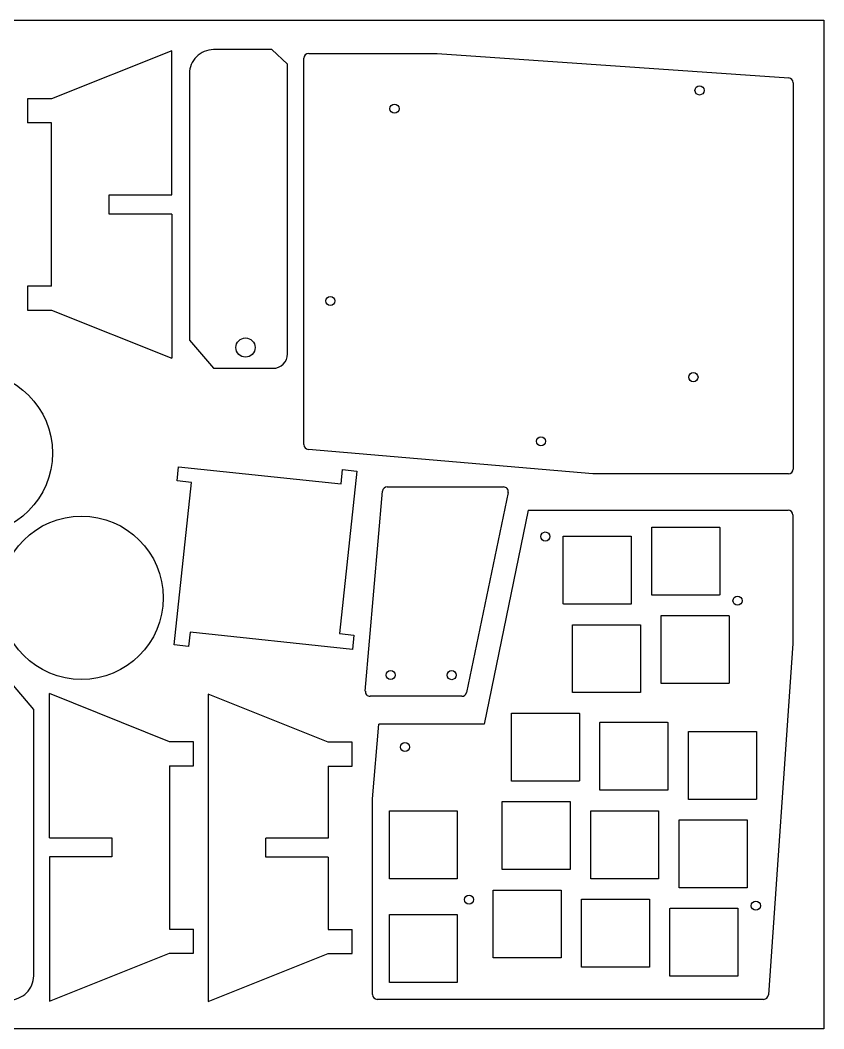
# Model space of a CAD drawing. Header units: millimetres. Extents: x 0 to 297, y 0 to 210.
# Drawn here: x 129.7 to 297, y 0 to 210 of the extents above; entities that cross this region are included whole.
import ezdxf

# ---------------------------------------------------------------- set-up
doc = ezdxf.new("R2010")
doc.units = ezdxf.units.MM
doc.layers.add('BLACK', color=7, linetype='Continuous')

msp = doc.modelspace()

# ---------------------------------------------------------------- linework, layer by layer
at = {"color": 1}
for p, q in [((161.27, 203.64), (136.27, 193.64)), ((161.27, 173.64), (161.27, 203.64)), ((136.27, 193.64), (131.27, 193.64)), ((131.27, 193.64), (131.27, 188.64)), ((136.27, 188.64), (131.27, 188.64)), ((136.27, 154.64), (136.27, 188.64)), ((148.27, 169.64), (148.27, 173.64)), ((148.27, 173.64), (161.27, 173.64)), ((161.27, 169.64), (148.27, 169.64)), ((161.27, 169.64), (161.27, 139.64)), ((136.27, 154.64), (131.27, 154.64)), ((131.27, 154.64), (131.27, 149.64)), ((131.27, 149.64), (136.27, 149.64)), ((136.27, 149.64), (161.27, 139.64)), ((162.39, 114.06), (162.7, 117.04)), ((162.7, 117.04), (196.51, 113.44)), ((199.81, 116.11), (196.22, 82.3)), ((196.51, 113.44), (196.83, 116.43)), ((196.83, 116.43), (199.81, 116.11)), ((161.77, 79.93), (165.37, 113.74)), ((165.37, 113.74), (162.39, 114.06)), ((231.29, 111.63), (222.62, 70.03)), ((235.47, 107.99), (226.33, 63.46)), ((165.07, 82.6), (164.76, 79.61)), ((198.88, 79), (165.07, 82.6)), ((196.22, 82.3), (199.2, 81.98)), ((199.2, 81.98), (198.88, 79)), ((164.76, 79.61), (161.77, 79.93)), ((160.82, 59.78), (135.82, 69.78)), ((135.82, 39.78), (135.82, 69.78)), ((193.83, 59.71), (168.83, 69.71)), ((168.83, 69.71), (168.83, 5.71)), ((221.64, 69.23), (202.56, 69.23)), ((226.33, 63.46), (204.38, 63.46)), ((165.82, 59.78), (160.82, 59.78)), ((165.82, 54.78), (165.82, 59.78)), ((198.83, 59.71), (193.83, 59.71)), ((198.83, 54.71), (198.83, 59.71)), ((160.82, 54.78), (165.82, 54.78)), ((160.82, 54.78), (160.82, 20.78)), ((193.83, 54.71), (198.83, 54.71)), ((193.83, 54.71), (193.83, 39.71)), ((135.82, 39.78), (148.82, 39.78)), ((148.82, 39.78), (148.82, 35.78)), ((193.83, 39.71), (180.83, 39.71)), ((180.83, 35.71), (180.83, 39.71)), ((148.82, 35.78), (135.82, 35.78)), ((135.82, 35.78), (135.82, 5.78)), ((193.83, 35.71), (180.83, 35.71)), ((193.83, 35.71), (193.83, 20.71)), ((160.82, 20.78), (165.82, 20.78)), ((165.82, 15.78), (165.82, 20.78)), ((193.83, 20.71), (198.83, 20.71)), ((198.83, 15.71), (198.83, 20.71)), ((135.82, 5.78), (160.82, 15.78)), ((160.82, 15.78), (165.82, 15.78)), ((168.83, 5.71), (193.83, 15.71)), ((193.83, 15.71), (198.83, 15.71))]:
    msp.add_line(p, q, dxfattribs=at)
msp.add_lwpolyline([(0, 0), (0, 210), (297, 210), (297, 0)], close=True)
for points in [[(182.12, 203.86), (169.95, 203.86, 0.414214), (164.95, 198.86), (164.95, 143.4), (169.95, 137.52), (182.35, 137.52, 0.414214), (185.35, 140.52), (185.35, 200.86)], [(115.35, 6.04), (127.53, 6.04, 0.414214), (132.53, 11.04), (132.53, 66.5), (127.53, 72.38), (115.12, 72.38, 0.414214), (112.12, 69.38), (112.12, 9.04)]]:
    msp.add_lwpolyline(points, format="xyb", close=True, dxfattribs=at)
for centre, radius in [((271.13, 195.37), 0.95), ((207.64, 191.56), 0.95), ((194.28, 151.54), 0.95), ((176.62, 141.84), 2), ((119.46, 119.88), 17), ((269.86, 135.67), 0.95), ((238.11, 122.32), 0.95), ((142.49, 89.74), 17), ((239.03, 102.49), 0.95), ((279.04, 89.13), 0.95), ((206.82, 73.65), 0.95), ((219.54, 73.64), 0.95), ((209.8, 58.66), 0.95), ((223.16, 26.91), 0.95), ((282.85, 25.64), 0.95)]:
    msp.add_circle(centre, radius, dxfattribs=at)
for centre, start, end in [((230.31, 111.83), 348.2223, 90), ((202.56, 70.23), 175.0838, 270), ((221.64, 70.23), 270, 348.2223)]:
    msp.add_arc(centre, 1, start, end, dxfattribs=at)
at = {"layer": 'BLACK', "color": 1, "linetype": 'Continuous'}
for p, q in [((188.78, 121.64), (188.78, 202.06)), ((189.78, 203.06), (216.52, 203.06)), ((189.85, 203.06), (189.85, 203.06)), ((216.52, 203.06), (216.53, 203.06)), ((216.53, 203.06), (216.54, 203.06)), ((216.53, 203.06), (216.53, 203.06)), ((216.54, 203.06), (216.54, 203.06)), ((216.54, 203.06), (289.7, 197.97)), ((290.63, 196.97), (290.63, 116.55)), ((248.9, 115.55), (189.7, 120.64)), ((289.63, 115.55), (248.92, 115.55)), ((201.56, 70.32), (205.14, 111.92)), ((206.13, 112.83), (230.31, 112.83)), ((235.47, 107.99), (289.55, 107.99)), ((290.55, 106.99), (290.55, 80.25)), ((290.55, 106.92), (290.55, 106.92)), ((261.17, 104.41), (261.18, 104.42)), ((261.17, 104.4), (261.17, 104.41)), ((261.17, 104.41), (261.17, 104.41)), ((261.17, 90.38), (261.17, 104.4)), ((261.17, 104.4), (261.17, 104.4)), ((261.17, 104.4), (261.17, 104.4)), ((261.18, 104.43), (261.19, 104.44)), ((261.18, 104.42), (261.18, 104.43)), ((261.18, 104.43), (261.18, 104.43)), ((261.19, 104.44), (261.2, 104.45)), ((261.19, 104.44), (261.19, 104.44)), ((261.2, 104.45), (261.2, 104.45)), ((261.2, 104.45), (261.21, 104.45)), ((261.21, 104.45), (261.21, 104.46)), ((261.21, 104.46), (261.22, 104.46)), ((261.22, 104.46), (261.23, 104.46)), ((261.23, 104.46), (261.23, 104.46)), ((261.23, 104.46), (261.24, 104.46)), ((261.24, 104.46), (261.24, 104.46)), ((261.24, 104.46), (275.25, 104.46)), ((275.25, 104.46), (275.26, 104.46)), ((275.26, 104.46), (275.27, 104.46)), ((275.27, 104.46), (275.27, 104.46)), ((275.27, 104.46), (275.28, 104.46)), ((275.28, 104.46), (275.28, 104.45)), ((275.28, 104.45), (275.29, 104.45)), ((275.29, 104.45), (275.29, 104.45)), ((275.29, 104.45), (275.3, 104.44)), ((275.3, 104.44), (275.3, 104.44)), ((275.3, 104.44), (275.31, 104.43)), ((275.31, 104.43), (275.31, 104.43)), ((275.31, 104.43), (275.31, 104.42)), ((275.31, 104.42), (275.32, 104.41)), ((275.32, 104.41), (275.32, 104.41)), ((275.32, 104.41), (275.32, 104.4)), ((275.32, 104.4), (275.32, 104.4)), ((275.32, 104.4), (275.32, 104.4)), ((275.32, 104.4), (275.32, 90.38)), ((242.76, 102.53), (242.76, 102.54)), ((242.76, 102.54), (242.77, 102.54)), ((242.76, 102.52), (242.76, 102.53)), ((242.76, 102.53), (242.76, 102.53)), ((242.76, 102.51), (242.76, 102.52)), ((242.76, 88.49), (242.76, 102.51)), ((242.76, 102.51), (242.76, 102.51)), ((242.76, 102.51), (242.76, 102.51)), ((242.77, 102.54), (242.77, 102.55)), ((242.77, 102.55), (242.78, 102.55)), ((242.78, 102.55), (242.78, 102.56)), ((242.78, 102.56), (242.79, 102.56)), ((242.79, 102.56), (242.79, 102.57)), ((242.79, 102.57), (242.8, 102.57)), ((242.8, 102.57), (242.8, 102.57)), ((242.8, 102.57), (242.81, 102.57)), ((242.81, 102.57), (242.82, 102.58)), ((242.82, 102.58), (242.82, 102.58)), ((242.82, 102.58), (242.82, 102.58)), ((242.82, 102.58), (256.84, 102.58)), ((256.84, 102.58), (256.84, 102.58)), ((256.84, 102.58), (256.85, 102.57)), ((256.85, 102.57), (256.86, 102.57)), ((256.86, 102.57), (256.86, 102.57)), ((256.86, 102.57), (256.87, 102.57)), ((256.87, 102.57), (256.87, 102.56)), ((256.87, 102.56), (256.88, 102.56)), ((256.88, 102.56), (256.88, 102.55)), ((256.88, 102.55), (256.89, 102.55)), ((256.89, 102.55), (256.89, 102.54)), ((256.89, 102.54), (256.9, 102.54)), ((256.9, 102.54), (256.9, 102.53)), ((256.9, 102.53), (256.9, 102.53)), ((256.9, 102.53), (256.9, 102.52)), ((256.9, 102.52), (256.91, 102.51)), ((256.91, 102.51), (256.91, 102.51)), ((256.91, 102.51), (256.91, 102.51)), ((256.91, 102.51), (256.91, 88.49)), ((261.17, 90.37), (261.17, 90.38)), ((261.17, 90.38), (261.17, 90.38)), ((261.17, 90.38), (261.17, 90.38)), ((261.17, 90.36), (261.17, 90.37)), ((261.18, 90.36), (261.17, 90.36)), ((261.18, 90.35), (261.18, 90.36)), ((261.19, 90.34), (261.18, 90.35)), ((261.18, 90.35), (261.18, 90.35)), ((261.2, 90.33), (261.19, 90.34)), ((261.19, 90.34), (261.19, 90.34)), ((261.21, 90.32), (261.2, 90.33)), ((261.2, 90.33), (261.2, 90.33)), ((261.22, 90.32), (261.21, 90.32)), ((261.21, 90.32), (261.21, 90.32)), ((261.23, 90.32), (261.22, 90.32)), ((261.23, 90.31), (261.23, 90.32)), ((261.24, 90.31), (261.23, 90.31)), ((275.25, 90.31), (261.24, 90.31)), ((261.24, 90.31), (261.24, 90.31)), ((275.26, 90.31), (275.25, 90.31)), ((275.25, 90.31), (275.25, 90.31)), ((275.27, 90.32), (275.26, 90.31)), ((275.28, 90.32), (275.27, 90.32)), ((275.27, 90.32), (275.27, 90.32)), ((275.29, 90.33), (275.28, 90.32)), ((275.28, 90.32), (275.28, 90.32)), ((275.3, 90.34), (275.29, 90.33)), ((275.29, 90.33), (275.29, 90.33)), ((275.31, 90.35), (275.3, 90.34)), ((275.3, 90.34), (275.3, 90.34)), ((275.32, 90.36), (275.31, 90.36)), ((275.31, 90.36), (275.31, 90.35)), ((275.31, 90.35), (275.31, 90.35)), ((275.32, 90.38), (275.32, 90.38)), ((275.32, 90.38), (275.32, 90.37)), ((275.32, 90.38), (275.32, 90.38)), ((275.32, 90.37), (275.32, 90.36)), ((242.76, 88.48), (242.76, 88.49)), ((242.76, 88.49), (242.76, 88.49)), ((242.76, 88.49), (242.76, 88.49)), ((242.76, 88.47), (242.76, 88.48)), ((242.76, 88.46), (242.76, 88.47)), ((242.76, 88.47), (242.76, 88.47)), ((242.77, 88.46), (242.76, 88.46)), ((242.77, 88.45), (242.77, 88.46)), ((242.78, 88.45), (242.77, 88.45)), ((242.78, 88.44), (242.78, 88.45)), ((242.79, 88.44), (242.78, 88.44)), ((242.8, 88.43), (242.79, 88.44)), ((242.79, 88.44), (242.79, 88.44)), ((242.81, 88.43), (242.8, 88.43)), ((242.8, 88.43), (242.8, 88.43)), ((242.82, 88.43), (242.81, 88.43)), ((256.84, 88.43), (242.82, 88.43)), ((242.82, 88.43), (242.82, 88.43)), ((242.82, 88.43), (242.82, 88.43)), ((256.85, 88.43), (256.84, 88.43)), ((256.84, 88.43), (256.84, 88.43)), ((256.84, 88.43), (256.84, 88.43)), ((256.86, 88.43), (256.85, 88.43)), ((256.87, 88.44), (256.86, 88.43)), ((256.86, 88.43), (256.86, 88.43)), ((256.88, 88.44), (256.87, 88.44)), ((256.87, 88.44), (256.87, 88.44)), ((256.89, 88.45), (256.88, 88.45)), ((256.88, 88.45), (256.88, 88.44)), ((256.9, 88.46), (256.89, 88.46)), ((256.89, 88.46), (256.89, 88.45)), ((256.91, 88.49), (256.9, 88.48)), ((256.9, 88.48), (256.9, 88.47)), ((256.9, 88.47), (256.9, 88.47)), ((256.9, 88.47), (256.9, 88.46)), ((256.91, 88.49), (256.91, 88.49)), ((256.91, 88.49), (256.91, 88.49)), ((244.66, 84.09), (244.67, 84.1)), ((244.66, 84.08), (244.66, 84.09)), ((244.66, 84.09), (244.66, 84.09)), ((244.66, 70.06), (244.66, 84.08)), ((244.66, 84.08), (244.66, 84.08)), ((244.66, 84.08), (244.66, 84.08)), ((244.67, 84.11), (244.68, 84.12)), ((244.67, 84.1), (244.67, 84.11)), ((244.67, 84.11), (244.67, 84.11)), ((244.68, 84.12), (244.69, 84.13)), ((244.68, 84.12), (244.68, 84.12)), ((244.69, 84.13), (244.69, 84.13)), ((244.69, 84.13), (244.7, 84.13)), ((244.7, 84.13), (244.7, 84.14)), ((244.7, 84.14), (244.71, 84.14)), ((244.71, 84.14), (244.72, 84.14)), ((244.72, 84.14), (244.72, 84.14)), ((244.72, 84.14), (244.73, 84.14)), ((244.73, 84.14), (244.73, 84.14)), ((244.73, 84.14), (258.74, 84.14)), ((258.74, 84.14), (258.75, 84.14)), ((258.75, 84.14), (258.76, 84.14)), ((258.76, 84.14), (258.76, 84.14)), ((258.76, 84.14), (258.77, 84.14)), ((258.77, 84.14), (258.77, 84.13)), ((258.77, 84.13), (258.78, 84.13)), ((258.78, 84.13), (258.78, 84.13)), ((258.78, 84.13), (258.79, 84.12)), ((258.79, 84.12), (258.79, 84.12)), ((258.79, 84.12), (258.8, 84.11)), ((258.8, 84.11), (258.8, 84.11)), ((258.8, 84.11), (258.8, 84.1)), ((258.8, 84.1), (258.81, 84.09)), ((258.81, 84.09), (258.81, 84.09)), ((258.81, 84.09), (258.81, 84.08)), ((258.81, 84.08), (258.81, 84.08)), ((258.81, 84.08), (258.81, 84.08)), ((258.81, 84.08), (258.81, 70.06)), ((263.12, 86.01), (263.13, 86.02)), ((263.12, 86), (263.12, 86.01)), ((263.12, 86.01), (263.12, 86.01)), ((263.12, 85.99), (263.12, 86)), ((263.12, 85.98), (263.12, 85.99)), ((263.12, 85.99), (263.12, 85.99)), ((263.12, 71.97), (263.12, 85.98)), ((263.12, 85.98), (263.12, 85.98)), ((263.13, 86.02), (263.14, 86.03)), ((263.13, 86.02), (263.13, 86.02)), ((263.14, 86.03), (263.15, 86.04)), ((263.14, 86.03), (263.14, 86.03)), ((263.15, 86.04), (263.15, 86.04)), ((263.15, 86.04), (263.16, 86.04)), ((263.16, 86.04), (263.16, 86.05)), ((263.16, 86.05), (263.17, 86.05)), ((263.17, 86.05), (263.18, 86.05)), ((263.18, 86.05), (263.18, 86.05)), ((263.18, 86.05), (263.18, 86.05)), ((263.18, 86.05), (277.2, 86.05)), ((277.2, 86.05), (277.2, 86.05)), ((277.2, 86.05), (277.21, 86.05)), ((277.21, 86.05), (277.22, 86.05)), ((277.22, 86.05), (277.22, 86.04)), ((277.22, 86.04), (277.23, 86.04)), ((277.23, 86.04), (277.23, 86.04)), ((277.23, 86.04), (277.24, 86.03)), ((277.24, 86.03), (277.24, 86.03)), ((277.24, 86.03), (277.25, 86.02)), ((277.25, 86.02), (277.25, 86.02)), ((277.25, 86.02), (277.26, 86.01)), ((277.26, 86.01), (277.26, 86.01)), ((277.26, 86.01), (277.26, 86)), ((277.26, 86), (277.26, 85.99)), ((277.26, 85.99), (277.27, 85.99)), ((277.27, 85.99), (277.27, 85.98)), ((277.27, 85.98), (277.27, 85.98)), ((277.27, 85.98), (277.27, 71.97)), ((290.55, 80.23), (285.46, 7.07)), ((290.55, 80.25), (290.55, 80.24)), ((290.55, 80.24), (290.55, 80.24)), ((290.55, 80.24), (290.55, 80.23)), ((290.55, 80.24), (290.55, 80.24)), ((263.12, 71.96), (263.12, 71.97)), ((263.12, 71.97), (263.12, 71.97)), ((263.12, 71.95), (263.12, 71.96)), ((263.12, 71.94), (263.12, 71.95)), ((263.12, 71.95), (263.12, 71.95)), ((263.13, 71.93), (263.12, 71.94)), ((263.12, 71.94), (263.12, 71.94)), ((263.13, 71.92), (263.13, 71.93)), ((263.14, 71.92), (263.13, 71.92)), ((263.15, 71.91), (263.14, 71.92)), ((263.14, 71.92), (263.14, 71.92)), ((263.16, 71.91), (263.15, 71.91)), ((263.15, 71.91), (263.15, 71.91)), ((263.16, 71.9), (263.16, 71.91)), ((263.17, 71.9), (263.16, 71.9)), ((263.18, 71.9), (263.17, 71.9)), ((277.2, 71.9), (263.18, 71.9)), ((263.18, 71.9), (263.18, 71.9)), ((263.18, 71.9), (263.18, 71.9)), ((277.21, 71.9), (277.2, 71.9)), ((277.2, 71.9), (277.2, 71.9)), ((277.2, 71.9), (277.2, 71.9)), ((277.22, 71.9), (277.21, 71.9)), ((277.23, 71.91), (277.22, 71.91)), ((277.22, 71.91), (277.22, 71.9)), ((277.24, 71.92), (277.23, 71.91)), ((277.23, 71.91), (277.23, 71.91)), ((277.25, 71.92), (277.24, 71.92)), ((277.24, 71.92), (277.24, 71.92)), ((277.26, 71.94), (277.25, 71.93)), ((277.25, 71.93), (277.25, 71.92)), ((277.27, 71.96), (277.26, 71.95)), ((277.26, 71.95), (277.26, 71.95)), ((277.26, 71.95), (277.26, 71.94)), ((277.26, 71.94), (277.26, 71.94)), ((277.27, 71.97), (277.27, 71.96)), ((277.27, 71.97), (277.27, 71.97)), ((244.66, 70.05), (244.66, 70.06)), ((244.66, 70.06), (244.66, 70.06)), ((244.66, 70.06), (244.66, 70.06)), ((244.66, 70.04), (244.66, 70.05)), ((244.67, 70.04), (244.66, 70.04)), ((244.67, 70.03), (244.67, 70.04)), ((244.68, 70.02), (244.67, 70.03)), ((244.67, 70.03), (244.67, 70.03)), ((244.69, 70.01), (244.68, 70.02)), ((244.68, 70.02), (244.68, 70.02)), ((244.7, 70), (244.69, 70.01)), ((244.69, 70.01), (244.69, 70.01)), ((244.71, 70), (244.7, 70)), ((244.7, 70), (244.7, 70)), ((244.72, 70), (244.71, 70)), ((244.72, 69.99), (244.72, 70)), ((244.73, 69.99), (244.72, 69.99)), ((258.74, 69.99), (244.73, 69.99)), ((244.73, 69.99), (244.73, 69.99)), ((258.75, 69.99), (258.74, 69.99)), ((258.74, 69.99), (258.74, 69.99)), ((258.76, 70), (258.75, 69.99)), ((258.77, 70), (258.76, 70)), ((258.76, 70), (258.76, 70)), ((258.78, 70.01), (258.77, 70)), ((258.77, 70), (258.77, 70)), ((258.79, 70.02), (258.78, 70.01)), ((258.78, 70.01), (258.78, 70.01)), ((258.8, 70.03), (258.79, 70.02)), ((258.79, 70.02), (258.79, 70.02)), ((258.81, 70.04), (258.8, 70.04)), ((258.8, 70.04), (258.8, 70.03)), ((258.8, 70.03), (258.8, 70.03)), ((258.81, 70.06), (258.81, 70.06)), ((258.81, 70.06), (258.81, 70.05)), ((258.81, 70.06), (258.81, 70.06)), ((258.81, 70.05), (258.81, 70.04)), ((231.96, 65.68), (231.97, 65.69)), ((231.96, 65.67), (231.96, 65.68)), ((231.96, 65.66), (231.96, 65.67)), ((231.96, 65.67), (231.96, 65.67)), ((231.96, 51.65), (231.96, 65.66)), ((231.96, 65.66), (231.96, 65.66)), ((231.97, 65.69), (231.97, 65.7)), ((231.97, 65.7), (231.98, 65.7)), ((231.97, 65.69), (231.97, 65.69)), ((231.98, 65.7), (231.98, 65.71)), ((231.98, 65.71), (231.99, 65.71)), ((231.99, 65.71), (231.99, 65.72)), ((231.99, 65.72), (232, 65.72)), ((232, 65.72), (232.01, 65.73)), ((232, 65.72), (232, 65.72)), ((232.01, 65.73), (232.02, 65.73)), ((232.02, 65.73), (232.02, 65.73)), ((232.02, 65.73), (232.03, 65.73)), ((232.03, 65.73), (232.03, 65.73)), ((232.03, 65.73), (246.04, 65.73)), ((246.04, 65.73), (246.05, 65.73)), ((246.05, 65.73), (246.06, 65.73)), ((246.06, 65.73), (246.06, 65.73)), ((246.06, 65.73), (246.07, 65.72)), ((246.07, 65.72), (246.07, 65.72)), ((246.07, 65.72), (246.08, 65.72)), ((246.08, 65.72), (246.08, 65.71)), ((246.08, 65.71), (246.09, 65.71)), ((246.09, 65.71), (246.09, 65.7)), ((246.09, 65.7), (246.1, 65.7)), ((246.1, 65.7), (246.1, 65.69)), ((246.1, 65.69), (246.1, 65.69)), ((246.1, 65.69), (246.11, 65.68)), ((246.11, 65.68), (246.11, 65.67)), ((246.11, 65.67), (246.11, 65.67)), ((246.11, 65.67), (246.11, 65.66)), ((246.11, 65.66), (246.11, 65.66)), ((246.11, 65.66), (246.11, 51.65)), ((203.04, 47.87), (204.38, 63.46)), ((250.38, 63.78), (250.38, 63.79)), ((250.38, 63.79), (250.39, 63.79)), ((250.38, 63.77), (250.38, 63.78)), ((250.38, 63.76), (250.38, 63.77)), ((250.38, 63.77), (250.38, 63.77)), ((250.38, 49.74), (250.38, 63.76)), ((250.38, 63.76), (250.38, 63.76)), ((250.38, 63.76), (250.38, 63.76)), ((250.39, 63.79), (250.39, 63.8)), ((250.39, 63.8), (250.4, 63.8)), ((250.4, 63.8), (250.4, 63.81)), ((250.4, 63.81), (250.41, 63.81)), ((250.41, 63.81), (250.42, 63.82)), ((250.41, 63.81), (250.41, 63.81)), ((250.42, 63.82), (250.42, 63.82)), ((250.42, 63.82), (250.43, 63.82)), ((250.43, 63.82), (250.44, 63.82)), ((250.44, 63.82), (250.44, 63.82)), ((250.44, 63.82), (250.44, 63.82)), ((250.44, 63.82), (264.46, 63.82)), ((264.46, 63.82), (264.46, 63.82)), ((264.46, 63.82), (264.47, 63.82)), ((264.47, 63.82), (264.48, 63.82)), ((264.48, 63.82), (264.48, 63.82)), ((264.48, 63.82), (264.49, 63.81)), ((264.49, 63.81), (264.49, 63.81)), ((264.49, 63.81), (264.5, 63.81)), ((264.5, 63.81), (264.5, 63.8)), ((264.5, 63.8), (264.51, 63.8)), ((264.51, 63.8), (264.51, 63.79)), ((264.51, 63.79), (264.52, 63.79)), ((264.52, 63.79), (264.52, 63.78)), ((264.52, 63.78), (264.52, 63.77)), ((264.52, 63.77), (264.52, 63.77)), ((264.52, 63.77), (264.53, 63.76)), ((264.53, 63.76), (264.53, 63.76)), ((264.53, 63.76), (264.53, 63.76)), ((264.53, 63.76), (264.53, 49.74)), ((268.83, 61.87), (268.84, 61.88)), ((268.83, 61.86), (268.83, 61.87)), ((268.83, 61.85), (268.83, 61.86)), ((268.83, 61.86), (268.83, 61.86)), ((268.83, 47.84), (268.83, 61.85)), ((268.83, 61.85), (268.83, 61.85)), ((268.84, 61.88), (268.84, 61.89)), ((268.84, 61.89), (268.85, 61.89)), ((268.84, 61.88), (268.84, 61.88)), ((268.85, 61.89), (268.85, 61.9)), ((268.85, 61.9), (268.86, 61.9)), ((268.86, 61.9), (268.86, 61.91)), ((268.86, 61.91), (268.87, 61.91)), ((268.87, 61.91), (268.88, 61.92)), ((268.87, 61.91), (268.87, 61.91)), ((268.88, 61.92), (268.89, 61.92)), ((268.89, 61.92), (268.89, 61.92)), ((268.89, 61.92), (268.9, 61.92)), ((268.9, 61.92), (268.9, 61.92)), ((268.9, 61.92), (282.91, 61.92)), ((282.91, 61.92), (282.92, 61.92)), ((282.92, 61.92), (282.93, 61.92)), ((282.93, 61.92), (282.93, 61.92)), ((282.93, 61.92), (282.94, 61.91)), ((282.94, 61.91), (282.94, 61.91)), ((282.94, 61.91), (282.95, 61.91)), ((282.95, 61.91), (282.95, 61.9)), ((282.95, 61.9), (282.96, 61.9)), ((282.96, 61.9), (282.96, 61.89)), ((282.96, 61.89), (282.97, 61.89)), ((282.97, 61.89), (282.97, 61.88)), ((282.97, 61.88), (282.97, 61.88)), ((282.97, 61.88), (282.98, 61.87)), ((282.98, 61.87), (282.98, 61.86)), ((282.98, 61.86), (282.98, 61.86)), ((282.98, 61.86), (282.98, 61.85)), ((282.98, 61.85), (282.98, 61.85)), ((282.98, 61.85), (282.98, 47.84)), ((231.96, 51.64), (231.96, 51.65)), ((231.96, 51.65), (231.96, 51.65)), ((231.96, 51.63), (231.96, 51.64)), ((231.97, 51.62), (231.96, 51.63)), ((231.96, 51.63), (231.96, 51.63)), ((231.97, 51.61), (231.97, 51.62)), ((231.97, 51.62), (231.97, 51.62)), ((231.98, 51.6), (231.97, 51.61)), ((231.99, 51.6), (231.98, 51.6)), ((231.98, 51.6), (231.98, 51.6)), ((231.99, 51.59), (231.99, 51.6)), ((232, 51.59), (231.99, 51.59)), ((232.01, 51.58), (232, 51.59)), ((232, 51.59), (232, 51.59)), ((232.02, 51.58), (232.01, 51.58)), ((232.03, 51.58), (232.02, 51.58)), ((232.02, 51.58), (232.02, 51.58)), ((246.04, 51.58), (232.03, 51.58)), ((232.03, 51.58), (232.03, 51.58)), ((246.05, 51.58), (246.04, 51.58)), ((246.04, 51.58), (246.04, 51.58)), ((246.06, 51.58), (246.05, 51.58)), ((246.07, 51.59), (246.06, 51.58)), ((246.06, 51.58), (246.06, 51.58)), ((246.08, 51.59), (246.07, 51.59)), ((246.07, 51.59), (246.07, 51.59)), ((246.09, 51.6), (246.08, 51.6)), ((246.08, 51.6), (246.08, 51.59)), ((246.1, 51.61), (246.09, 51.6)), ((246.09, 51.6), (246.09, 51.6)), ((246.11, 51.63), (246.1, 51.62)), ((246.1, 51.62), (246.1, 51.62)), ((246.1, 51.62), (246.1, 51.61)), ((246.11, 51.65), (246.11, 51.64)), ((246.11, 51.65), (246.11, 51.65)), ((246.11, 51.64), (246.11, 51.63)), ((246.11, 51.63), (246.11, 51.63)), ((250.38, 49.73), (250.38, 49.74)), ((250.38, 49.74), (250.38, 49.74)), ((250.38, 49.74), (250.38, 49.74)), ((250.38, 49.72), (250.38, 49.73)), ((250.38, 49.71), (250.38, 49.72)), ((250.38, 49.72), (250.38, 49.72)), ((250.39, 49.71), (250.38, 49.71)), ((250.39, 49.7), (250.39, 49.71)), ((250.4, 49.7), (250.39, 49.7)), ((250.4, 49.69), (250.4, 49.7)), ((250.41, 49.69), (250.4, 49.69)), ((250.41, 49.68), (250.41, 49.69)), ((250.42, 49.68), (250.41, 49.68)), ((250.43, 49.68), (250.42, 49.68)), ((250.42, 49.68), (250.42, 49.68)), ((250.44, 49.67), (250.43, 49.68)), ((264.46, 49.67), (250.44, 49.67)), ((250.44, 49.67), (250.44, 49.67)), ((250.44, 49.67), (250.44, 49.67)), ((264.47, 49.68), (264.46, 49.67)), ((264.46, 49.67), (264.46, 49.67)), ((264.46, 49.67), (264.46, 49.67)), ((264.48, 49.68), (264.47, 49.68)), ((264.49, 49.68), (264.48, 49.68)), ((264.48, 49.68), (264.48, 49.68)), ((264.5, 49.69), (264.49, 49.69)), ((264.49, 49.69), (264.49, 49.68)), ((264.51, 49.7), (264.5, 49.7)), ((264.5, 49.7), (264.5, 49.69)), ((264.52, 49.71), (264.51, 49.71)), ((264.51, 49.71), (264.51, 49.7)), ((264.53, 49.74), (264.52, 49.73)), ((264.52, 49.73), (264.52, 49.72)), ((264.52, 49.72), (264.52, 49.72)), ((264.52, 49.72), (264.52, 49.71)), ((264.53, 49.74), (264.53, 49.74)), ((264.53, 49.74), (264.53, 49.74)), ((203.04, 7.14), (203.04, 47.86)), ((230.06, 47.27), (230.06, 47.28)), ((230.06, 47.28), (230.07, 47.28)), ((230.06, 47.26), (230.06, 47.27)), ((230.06, 47.25), (230.06, 47.26)), ((230.06, 47.26), (230.06, 47.26)), ((230.06, 33.23), (230.06, 47.25)), ((230.06, 47.25), (230.06, 47.25)), ((230.06, 47.25), (230.06, 47.25)), ((230.07, 47.28), (230.07, 47.29)), ((230.07, 47.29), (230.08, 47.29)), ((230.08, 47.29), (230.08, 47.3)), ((230.08, 47.3), (230.09, 47.3)), ((230.09, 47.3), (230.1, 47.31)), ((230.09, 47.3), (230.09, 47.3)), ((230.1, 47.31), (230.1, 47.31)), ((230.1, 47.31), (230.11, 47.31)), ((230.11, 47.31), (230.12, 47.31)), ((230.12, 47.31), (230.12, 47.31)), ((230.12, 47.31), (230.12, 47.31)), ((230.12, 47.31), (244.14, 47.31)), ((244.14, 47.31), (244.14, 47.31)), ((244.14, 47.31), (244.15, 47.31)), ((244.15, 47.31), (244.16, 47.31)), ((244.16, 47.31), (244.16, 47.31)), ((244.16, 47.31), (244.17, 47.3)), ((244.17, 47.3), (244.17, 47.3)), ((244.17, 47.3), (244.18, 47.3)), ((244.18, 47.3), (244.18, 47.29)), ((244.18, 47.29), (244.19, 47.29)), ((244.19, 47.29), (244.19, 47.28)), ((244.19, 47.28), (244.2, 47.28)), ((244.2, 47.28), (244.2, 47.27)), ((244.2, 47.27), (244.2, 47.26)), ((244.2, 47.26), (244.2, 47.26)), ((244.2, 47.26), (244.21, 47.25)), ((244.21, 47.25), (244.21, 47.25)), ((244.21, 47.25), (244.21, 47.25)), ((244.21, 47.25), (244.21, 33.23)), ((268.83, 47.83), (268.83, 47.84)), ((268.83, 47.84), (268.83, 47.84)), ((268.83, 47.82), (268.83, 47.83)), ((268.84, 47.81), (268.83, 47.82)), ((268.83, 47.82), (268.83, 47.82)), ((268.84, 47.8), (268.84, 47.81)), ((268.84, 47.81), (268.84, 47.81)), ((268.85, 47.79), (268.84, 47.8)), ((268.86, 47.79), (268.85, 47.79)), ((268.85, 47.79), (268.85, 47.79)), ((268.86, 47.78), (268.86, 47.79)), ((268.87, 47.78), (268.86, 47.78)), ((268.88, 47.77), (268.87, 47.78)), ((268.87, 47.78), (268.87, 47.78)), ((268.89, 47.77), (268.88, 47.77)), ((268.9, 47.77), (268.89, 47.77)), ((268.89, 47.77), (268.89, 47.77)), ((282.91, 47.77), (268.9, 47.77)), ((268.9, 47.77), (268.9, 47.77)), ((282.92, 47.77), (282.91, 47.77)), ((282.91, 47.77), (282.91, 47.77)), ((282.93, 47.77), (282.92, 47.77)), ((282.94, 47.78), (282.93, 47.77)), ((282.93, 47.77), (282.93, 47.77)), ((282.95, 47.78), (282.94, 47.78)), ((282.94, 47.78), (282.94, 47.78)), ((282.96, 47.79), (282.95, 47.79)), ((282.95, 47.79), (282.95, 47.78)), ((282.97, 47.8), (282.96, 47.79)), ((282.96, 47.79), (282.96, 47.79)), ((282.98, 47.82), (282.97, 47.81)), ((282.97, 47.81), (282.97, 47.81)), ((282.97, 47.81), (282.97, 47.8)), ((282.98, 47.84), (282.98, 47.83)), ((282.98, 47.84), (282.98, 47.84)), ((282.98, 47.83), (282.98, 47.82)), ((282.98, 47.82), (282.98, 47.82)), ((206.56, 45.36), (206.57, 45.37)), ((206.56, 45.35), (206.56, 45.36)), ((206.56, 45.34), (206.56, 45.35)), ((206.56, 45.35), (206.56, 45.35)), ((206.56, 31.33), (206.56, 45.34)), ((206.56, 45.34), (206.56, 45.34)), ((206.57, 45.37), (206.57, 45.38)), ((206.57, 45.38), (206.58, 45.38)), ((206.57, 45.37), (206.57, 45.37)), ((206.58, 45.38), (206.58, 45.39)), ((206.58, 45.39), (206.59, 45.39)), ((206.59, 45.39), (206.59, 45.4)), ((206.59, 45.4), (206.6, 45.4)), ((206.6, 45.4), (206.61, 45.41)), ((206.6, 45.4), (206.6, 45.4)), ((206.61, 45.41), (206.62, 45.41)), ((206.62, 45.41), (206.62, 45.41)), ((206.62, 45.41), (206.63, 45.41)), ((206.63, 45.41), (206.63, 45.41)), ((206.63, 45.41), (220.64, 45.41)), ((220.64, 45.41), (220.65, 45.41)), ((220.65, 45.41), (220.65, 45.41)), ((220.65, 45.41), (220.66, 45.41)), ((220.66, 45.41), (220.67, 45.4)), ((220.67, 45.4), (220.67, 45.4)), ((220.67, 45.4), (220.68, 45.4)), ((220.68, 45.4), (220.68, 45.39)), ((220.68, 45.39), (220.69, 45.39)), ((220.69, 45.39), (220.69, 45.38)), ((220.69, 45.38), (220.7, 45.38)), ((220.7, 45.38), (220.7, 45.37)), ((220.7, 45.37), (220.7, 45.37)), ((220.7, 45.37), (220.71, 45.36)), ((220.71, 45.36), (220.71, 45.35)), ((220.71, 45.35), (220.71, 45.35)), ((220.71, 45.35), (220.71, 45.34)), ((220.71, 45.34), (220.71, 45.34)), ((220.71, 45.34), (220.71, 31.33)), ((248.47, 45.36), (248.48, 45.37)), ((248.47, 45.35), (248.47, 45.36)), ((248.47, 45.34), (248.47, 45.35)), ((248.47, 45.35), (248.47, 45.35)), ((248.47, 31.33), (248.47, 45.34)), ((248.47, 45.34), (248.47, 45.34)), ((248.48, 45.37), (248.48, 45.38)), ((248.48, 45.38), (248.49, 45.38)), ((248.48, 45.37), (248.48, 45.37)), ((248.49, 45.38), (248.49, 45.39)), ((248.49, 45.39), (248.5, 45.39)), ((248.5, 45.39), (248.5, 45.4)), ((248.5, 45.4), (248.51, 45.4)), ((248.51, 45.4), (248.52, 45.41)), ((248.51, 45.4), (248.51, 45.4)), ((248.52, 45.41), (248.53, 45.41)), ((248.53, 45.41), (248.53, 45.41)), ((248.53, 45.41), (248.54, 45.41)), ((248.54, 45.41), (248.54, 45.41)), ((248.54, 45.41), (262.55, 45.41)), ((262.55, 45.41), (262.56, 45.41)), ((262.56, 45.41), (262.57, 45.41)), ((262.57, 45.41), (262.57, 45.41)), ((262.57, 45.41), (262.58, 45.4)), ((262.58, 45.4), (262.58, 45.4)), ((262.58, 45.4), (262.59, 45.4)), ((262.59, 45.4), (262.59, 45.39)), ((262.59, 45.39), (262.6, 45.39)), ((262.6, 45.39), (262.6, 45.38)), ((262.6, 45.38), (262.61, 45.38)), ((262.61, 45.38), (262.61, 45.37)), ((262.61, 45.37), (262.61, 45.37)), ((262.61, 45.37), (262.62, 45.36)), ((262.62, 45.36), (262.62, 45.35)), ((262.62, 45.35), (262.62, 45.35)), ((262.62, 45.35), (262.62, 45.34)), ((262.62, 45.34), (262.62, 45.34)), ((262.62, 45.34), (262.62, 31.33)), ((266.89, 43.46), (266.89, 43.47)), ((266.89, 43.47), (266.9, 43.47)), ((266.89, 43.45), (266.89, 43.46)), ((266.89, 43.44), (266.89, 43.45)), ((266.89, 43.45), (266.89, 43.45)), ((266.89, 29.42), (266.89, 43.44)), ((266.89, 43.44), (266.89, 43.44)), ((266.89, 43.44), (266.89, 43.44)), ((266.9, 43.47), (266.9, 43.48)), ((266.9, 43.48), (266.91, 43.48)), ((266.91, 43.48), (266.91, 43.49)), ((266.91, 43.49), (266.92, 43.49)), ((266.92, 43.49), (266.93, 43.5)), ((266.92, 43.49), (266.92, 43.49)), ((266.93, 43.5), (266.93, 43.5)), ((266.93, 43.5), (266.94, 43.5)), ((266.94, 43.5), (266.95, 43.5)), ((266.95, 43.5), (266.95, 43.5)), ((266.95, 43.5), (266.95, 43.5)), ((266.95, 43.5), (280.97, 43.5)), ((280.97, 43.5), (280.97, 43.5)), ((280.97, 43.5), (280.98, 43.5)), ((280.98, 43.5), (280.99, 43.5)), ((280.99, 43.5), (280.99, 43.5)), ((280.99, 43.5), (281, 43.49)), ((281, 43.49), (281, 43.49)), ((281, 43.49), (281.01, 43.49)), ((281.01, 43.49), (281.01, 43.48)), ((281.01, 43.48), (281.02, 43.48)), ((281.02, 43.48), (281.02, 43.47)), ((281.02, 43.47), (281.03, 43.47)), ((281.03, 43.47), (281.03, 43.46)), ((281.03, 43.46), (281.03, 43.45)), ((281.03, 43.45), (281.03, 43.45)), ((281.03, 43.45), (281.04, 43.44)), ((281.04, 43.44), (281.04, 43.44)), ((281.04, 43.44), (281.04, 43.44)), ((281.04, 43.44), (281.04, 29.42)), ((230.06, 33.22), (230.06, 33.23)), ((230.06, 33.23), (230.06, 33.23)), ((230.06, 33.23), (230.06, 33.23)), ((230.06, 33.21), (230.06, 33.22)), ((230.06, 33.2), (230.06, 33.21)), ((230.06, 33.21), (230.06, 33.21)), ((230.07, 33.2), (230.06, 33.2)), ((230.07, 33.19), (230.07, 33.2)), ((230.08, 33.19), (230.07, 33.19)), ((230.08, 33.18), (230.08, 33.19)), ((230.09, 33.18), (230.08, 33.18)), ((230.09, 33.17), (230.09, 33.18)), ((230.1, 33.17), (230.09, 33.17)), ((230.11, 33.17), (230.1, 33.17)), ((230.1, 33.17), (230.1, 33.17)), ((230.12, 33.16), (230.11, 33.17)), ((244.14, 33.16), (230.12, 33.16)), ((230.12, 33.16), (230.12, 33.16)), ((230.12, 33.16), (230.12, 33.16)), ((244.15, 33.17), (244.14, 33.16)), ((244.14, 33.16), (244.14, 33.16)), ((244.14, 33.16), (244.14, 33.16)), ((244.16, 33.17), (244.15, 33.17)), ((244.17, 33.17), (244.16, 33.17)), ((244.16, 33.17), (244.16, 33.17)), ((244.18, 33.18), (244.17, 33.18)), ((244.17, 33.18), (244.17, 33.17)), ((244.19, 33.19), (244.18, 33.19)), ((244.18, 33.19), (244.18, 33.18)), ((244.2, 33.2), (244.19, 33.2)), ((244.19, 33.2), (244.19, 33.19)), ((244.21, 33.23), (244.2, 33.22)), ((244.2, 33.22), (244.2, 33.21)), ((244.2, 33.21), (244.2, 33.21)), ((244.2, 33.21), (244.2, 33.2)), ((244.21, 33.23), (244.21, 33.23)), ((244.21, 33.23), (244.21, 33.23)), ((206.56, 31.32), (206.56, 31.33)), ((206.56, 31.33), (206.56, 31.33)), ((206.56, 31.31), (206.56, 31.32)), ((206.57, 31.3), (206.56, 31.31)), ((206.56, 31.31), (206.56, 31.31)), ((206.57, 31.29), (206.57, 31.3)), ((206.57, 31.3), (206.57, 31.3)), ((206.58, 31.28), (206.57, 31.29)), ((206.59, 31.28), (206.58, 31.28)), ((206.58, 31.28), (206.58, 31.28)), ((206.59, 31.27), (206.59, 31.28)), ((206.6, 31.27), (206.59, 31.27)), ((206.61, 31.26), (206.6, 31.27)), ((206.6, 31.27), (206.6, 31.27)), ((206.62, 31.26), (206.61, 31.26)), ((206.63, 31.26), (206.62, 31.26)), ((206.62, 31.26), (206.62, 31.26)), ((220.64, 31.26), (206.63, 31.26)), ((206.63, 31.26), (206.63, 31.26)), ((220.65, 31.26), (220.64, 31.26)), ((220.64, 31.26), (220.64, 31.26)), ((220.66, 31.26), (220.65, 31.26)), ((220.65, 31.26), (220.65, 31.26)), ((220.67, 31.27), (220.66, 31.26)), ((220.68, 31.27), (220.67, 31.27)), ((220.67, 31.27), (220.67, 31.27)), ((220.69, 31.28), (220.68, 31.28)), ((220.68, 31.28), (220.68, 31.27)), ((220.7, 31.29), (220.69, 31.28)), ((220.69, 31.28), (220.69, 31.28)), ((220.71, 31.31), (220.7, 31.3)), ((220.7, 31.3), (220.7, 31.3)), ((220.7, 31.3), (220.7, 31.29)), ((220.71, 31.33), (220.71, 31.32)), ((220.71, 31.33), (220.71, 31.33)), ((220.71, 31.32), (220.71, 31.31)), ((220.71, 31.31), (220.71, 31.31)), ((248.47, 31.32), (248.47, 31.33)), ((248.47, 31.33), (248.47, 31.33)), ((248.47, 31.31), (248.47, 31.32)), ((248.48, 31.3), (248.47, 31.31)), ((248.47, 31.31), (248.47, 31.31)), ((248.48, 31.29), (248.48, 31.3)), ((248.48, 31.3), (248.48, 31.3)), ((248.49, 31.28), (248.48, 31.29)), ((248.5, 31.28), (248.49, 31.28)), ((248.49, 31.28), (248.49, 31.28)), ((248.5, 31.27), (248.5, 31.28)), ((248.51, 31.27), (248.5, 31.27)), ((248.52, 31.26), (248.51, 31.27)), ((248.51, 31.27), (248.51, 31.27)), ((248.53, 31.26), (248.52, 31.26)), ((248.54, 31.26), (248.53, 31.26)), ((248.53, 31.26), (248.53, 31.26)), ((262.55, 31.26), (248.54, 31.26)), ((248.54, 31.26), (248.54, 31.26)), ((262.56, 31.26), (262.55, 31.26)), ((262.55, 31.26), (262.55, 31.26)), ((262.57, 31.26), (262.56, 31.26)), ((262.58, 31.27), (262.57, 31.26)), ((262.57, 31.26), (262.57, 31.26)), ((262.59, 31.27), (262.58, 31.27)), ((262.58, 31.27), (262.58, 31.27)), ((262.6, 31.28), (262.59, 31.28)), ((262.59, 31.28), (262.59, 31.27)), ((262.61, 31.29), (262.6, 31.28)), ((262.6, 31.28), (262.6, 31.28)), ((262.62, 31.31), (262.61, 31.3)), ((262.61, 31.3), (262.61, 31.3)), ((262.61, 31.3), (262.61, 31.29)), ((262.62, 31.33), (262.62, 31.32)), ((262.62, 31.33), (262.62, 31.33)), ((262.62, 31.32), (262.62, 31.31)), ((262.62, 31.31), (262.62, 31.31)), ((266.89, 29.41), (266.89, 29.42)), ((266.89, 29.42), (266.89, 29.42)), ((266.89, 29.42), (266.89, 29.42)), ((266.89, 29.4), (266.89, 29.41)), ((266.89, 29.4), (266.89, 29.4)), ((281.04, 29.42), (281.03, 29.41)), ((281.03, 29.41), (281.03, 29.4)), ((281.03, 29.4), (281.03, 29.4)), ((281.04, 29.42), (281.04, 29.42)), ((281.04, 29.42), (281.04, 29.42)), ((228.15, 28.85), (228.16, 28.86)), ((228.15, 28.84), (228.15, 28.85)), ((228.15, 28.83), (228.15, 28.84)), ((228.15, 28.84), (228.15, 28.84)), ((228.15, 14.82), (228.15, 28.83)), ((228.15, 28.83), (228.15, 28.83)), ((228.16, 28.86), (228.16, 28.87)), ((228.16, 28.87), (228.17, 28.87)), ((228.16, 28.86), (228.16, 28.86)), ((228.17, 28.87), (228.17, 28.88)), ((228.17, 28.88), (228.18, 28.88)), ((228.18, 28.88), (228.18, 28.89)), ((228.18, 28.89), (228.19, 28.89)), ((228.19, 28.89), (228.2, 28.9)), ((228.19, 28.89), (228.19, 28.89)), ((228.2, 28.9), (228.21, 28.9)), ((228.21, 28.9), (228.21, 28.9)), ((228.21, 28.9), (228.22, 28.9)), ((228.22, 28.9), (228.22, 28.9)), ((228.22, 28.9), (242.23, 28.9)), ((242.23, 28.9), (242.24, 28.9)), ((242.24, 28.9), (242.25, 28.9)), ((242.25, 28.9), (242.25, 28.9)), ((242.25, 28.9), (242.26, 28.89)), ((242.26, 28.89), (242.26, 28.89)), ((242.26, 28.89), (242.27, 28.89)), ((242.27, 28.89), (242.27, 28.88)), ((242.27, 28.88), (242.28, 28.88)), ((242.28, 28.88), (242.28, 28.87)), ((242.28, 28.87), (242.29, 28.87)), ((242.29, 28.87), (242.29, 28.86)), ((242.29, 28.86), (242.29, 28.86)), ((242.29, 28.86), (242.3, 28.85)), ((242.3, 28.85), (242.3, 28.84)), ((242.3, 28.84), (242.3, 28.84)), ((242.3, 28.84), (242.3, 28.83)), ((242.3, 28.83), (242.3, 28.83)), ((242.3, 28.83), (242.3, 14.82)), ((266.89, 29.39), (266.89, 29.4)), ((266.9, 29.39), (266.89, 29.39)), ((266.9, 29.38), (266.9, 29.39)), ((266.91, 29.38), (266.9, 29.38)), ((266.91, 29.37), (266.91, 29.38)), ((266.92, 29.37), (266.91, 29.37)), ((266.92, 29.36), (266.92, 29.37)), ((266.93, 29.36), (266.92, 29.36)), ((266.94, 29.36), (266.93, 29.36)), ((266.93, 29.36), (266.93, 29.36)), ((266.95, 29.35), (266.94, 29.36)), ((280.97, 29.35), (266.95, 29.35)), ((266.95, 29.35), (266.95, 29.35)), ((266.95, 29.35), (266.95, 29.35)), ((280.98, 29.36), (280.97, 29.35)), ((280.97, 29.35), (280.97, 29.35)), ((280.97, 29.35), (280.97, 29.35)), ((280.99, 29.36), (280.98, 29.36)), ((281, 29.36), (280.99, 29.36)), ((280.99, 29.36), (280.99, 29.36)), ((281.01, 29.37), (281, 29.37)), ((281, 29.37), (281, 29.36)), ((281.02, 29.38), (281.01, 29.38)), ((281.01, 29.38), (281.01, 29.37)), ((281.03, 29.39), (281.02, 29.39)), ((281.02, 29.39), (281.02, 29.38)), ((281.03, 29.4), (281.03, 29.39)), ((246.57, 26.95), (246.57, 26.96)), ((246.57, 26.96), (246.58, 26.96)), ((246.57, 26.94), (246.57, 26.95)), ((246.57, 26.93), (246.57, 26.94)), ((246.57, 26.94), (246.57, 26.94)), ((246.57, 12.91), (246.57, 26.93)), ((246.57, 26.93), (246.57, 26.93)), ((246.57, 26.93), (246.57, 26.93)), ((246.58, 26.96), (246.58, 26.97)), ((246.58, 26.97), (246.59, 26.97)), ((246.59, 26.97), (246.59, 26.98)), ((246.59, 26.98), (246.6, 26.98)), ((246.6, 26.98), (246.61, 26.99)), ((246.6, 26.98), (246.6, 26.98)), ((246.61, 26.99), (246.61, 26.99)), ((246.61, 26.99), (246.62, 26.99)), ((246.62, 26.99), (246.63, 26.99)), ((246.63, 26.99), (246.63, 26.99)), ((246.63, 26.99), (246.63, 26.99)), ((246.63, 26.99), (260.65, 26.99)), ((260.65, 26.99), (260.65, 26.99)), ((260.65, 26.99), (260.66, 26.99)), ((260.66, 26.99), (260.67, 26.99)), ((260.67, 26.99), (260.67, 26.99)), ((260.67, 26.99), (260.68, 26.98)), ((260.68, 26.98), (260.68, 26.98)), ((260.68, 26.98), (260.69, 26.98)), ((260.69, 26.98), (260.69, 26.97)), ((260.69, 26.97), (260.7, 26.97)), ((260.7, 26.97), (260.7, 26.96)), ((260.7, 26.96), (260.71, 26.96)), ((260.71, 26.96), (260.71, 26.95)), ((260.71, 26.95), (260.71, 26.94)), ((260.71, 26.94), (260.71, 26.94)), ((260.71, 26.94), (260.72, 26.93)), ((260.72, 26.93), (260.72, 26.93)), ((260.72, 26.93), (260.72, 26.93)), ((260.72, 26.93), (260.72, 12.91)), ((206.56, 23.77), (206.57, 23.78)), ((206.56, 23.76), (206.56, 23.77)), ((206.56, 23.75), (206.56, 23.76)), ((206.56, 23.76), (206.56, 23.76)), ((206.56, 9.74), (206.56, 23.75)), ((206.56, 23.75), (206.56, 23.75)), ((206.57, 23.78), (206.57, 23.79)), ((206.57, 23.79), (206.58, 23.79)), ((206.57, 23.78), (206.57, 23.78)), ((206.58, 23.79), (206.58, 23.8)), ((206.58, 23.8), (206.59, 23.8)), ((206.59, 23.8), (206.59, 23.81)), ((206.59, 23.81), (206.6, 23.81)), ((206.6, 23.81), (206.61, 23.82)), ((206.6, 23.81), (206.6, 23.81)), ((206.61, 23.82), (206.62, 23.82)), ((206.62, 23.82), (206.62, 23.82)), ((206.62, 23.82), (206.63, 23.82)), ((206.63, 23.82), (206.63, 23.82)), ((206.63, 23.82), (220.64, 23.82)), ((220.64, 23.82), (220.65, 23.82)), ((220.65, 23.82), (220.65, 23.82)), ((220.65, 23.82), (220.66, 23.82)), ((220.66, 23.82), (220.67, 23.81)), ((220.67, 23.81), (220.67, 23.81)), ((220.67, 23.81), (220.68, 23.81)), ((220.68, 23.81), (220.68, 23.8)), ((220.68, 23.8), (220.69, 23.8)), ((220.69, 23.8), (220.69, 23.79)), ((220.69, 23.79), (220.7, 23.79)), ((220.7, 23.79), (220.7, 23.78)), ((220.7, 23.78), (220.7, 23.78)), ((220.7, 23.78), (220.71, 23.77)), ((220.71, 23.77), (220.71, 23.76)), ((220.71, 23.76), (220.71, 23.76)), ((220.71, 23.76), (220.71, 23.75)), ((220.71, 23.75), (220.71, 23.75)), ((220.71, 23.75), (220.71, 9.74)), ((264.98, 25.04), (264.99, 25.05)), ((264.98, 25.03), (264.98, 25.04)), ((264.98, 25.02), (264.98, 25.03)), ((264.98, 25.03), (264.98, 25.03)), ((264.98, 11.01), (264.98, 25.02)), ((264.98, 25.02), (264.98, 25.02)), ((264.99, 25.05), (264.99, 25.06)), ((264.99, 25.06), (265, 25.06)), ((264.99, 25.05), (264.99, 25.05)), ((265, 25.06), (265, 25.07)), ((265, 25.07), (265.01, 25.07)), ((265.01, 25.07), (265.01, 25.08)), ((265.01, 25.08), (265.02, 25.08)), ((265.02, 25.08), (265.03, 25.09)), ((265.02, 25.08), (265.02, 25.08)), ((265.03, 25.09), (265.04, 25.09)), ((265.04, 25.09), (265.04, 25.09)), ((265.04, 25.09), (265.05, 25.09)), ((265.05, 25.09), (265.05, 25.09)), ((265.05, 25.09), (279.06, 25.09)), ((279.06, 25.09), (279.07, 25.09)), ((279.07, 25.09), (279.08, 25.09)), ((279.08, 25.09), (279.08, 25.09)), ((279.08, 25.09), (279.09, 25.08)), ((279.09, 25.08), (279.09, 25.08)), ((279.09, 25.08), (279.1, 25.08)), ((279.1, 25.08), (279.1, 25.07)), ((279.1, 25.07), (279.11, 25.07)), ((279.11, 25.07), (279.11, 25.06)), ((279.11, 25.06), (279.12, 25.06)), ((279.12, 25.06), (279.12, 25.05)), ((279.12, 25.05), (279.12, 25.05)), ((279.12, 25.05), (279.13, 25.04)), ((279.13, 25.04), (279.13, 25.03)), ((279.13, 25.03), (279.13, 25.03)), ((279.13, 25.03), (279.13, 25.02)), ((279.13, 25.02), (279.13, 25.02)), ((279.13, 25.02), (279.13, 11.01)), ((228.15, 14.81), (228.15, 14.82)), ((228.15, 14.82), (228.15, 14.82)), ((228.15, 14.8), (228.15, 14.81)), ((228.16, 14.79), (228.15, 14.8)), ((228.15, 14.8), (228.15, 14.8)), ((228.16, 14.78), (228.16, 14.79)), ((228.16, 14.79), (228.16, 14.79)), ((228.17, 14.77), (228.16, 14.78)), ((228.18, 14.77), (228.17, 14.77)), ((228.17, 14.77), (228.17, 14.77)), ((228.18, 14.76), (228.18, 14.77)), ((228.19, 14.76), (228.18, 14.76)), ((228.2, 14.75), (228.19, 14.76)), ((228.19, 14.76), (228.19, 14.76)), ((228.21, 14.75), (228.2, 14.75)), ((228.22, 14.75), (228.21, 14.75)), ((228.21, 14.75), (228.21, 14.75)), ((242.23, 14.75), (228.22, 14.75)), ((228.22, 14.75), (228.22, 14.75)), ((242.24, 14.75), (242.23, 14.75)), ((242.23, 14.75), (242.23, 14.75)), ((242.25, 14.75), (242.24, 14.75)), ((242.26, 14.76), (242.25, 14.75)), ((242.25, 14.75), (242.25, 14.75)), ((242.27, 14.76), (242.26, 14.76)), ((242.26, 14.76), (242.26, 14.76)), ((242.28, 14.77), (242.27, 14.77)), ((242.27, 14.77), (242.27, 14.76)), ((242.29, 14.78), (242.28, 14.77)), ((242.28, 14.77), (242.28, 14.77)), ((242.3, 14.8), (242.29, 14.79)), ((242.29, 14.79), (242.29, 14.79)), ((242.29, 14.79), (242.29, 14.78)), ((242.3, 14.82), (242.3, 14.81)), ((242.3, 14.82), (242.3, 14.82)), ((242.3, 14.81), (242.3, 14.8)), ((242.3, 14.8), (242.3, 14.8)), ((246.57, 12.9), (246.57, 12.91)), ((246.57, 12.91), (246.57, 12.91)), ((246.57, 12.91), (246.57, 12.91)), ((246.57, 12.89), (246.57, 12.9)), ((246.57, 12.88), (246.57, 12.89)), ((246.57, 12.89), (246.57, 12.89)), ((246.58, 12.88), (246.57, 12.88)), ((246.58, 12.87), (246.58, 12.88)), ((246.59, 12.87), (246.58, 12.87)), ((246.59, 12.86), (246.59, 12.87)), ((246.6, 12.86), (246.59, 12.86)), ((246.6, 12.85), (246.6, 12.86)), ((246.61, 12.85), (246.6, 12.85)), ((246.62, 12.85), (246.61, 12.85)), ((246.61, 12.85), (246.61, 12.85)), ((246.63, 12.84), (246.62, 12.85)), ((260.65, 12.84), (246.63, 12.84)), ((246.63, 12.84), (246.63, 12.84)), ((246.63, 12.84), (246.63, 12.84)), ((260.66, 12.85), (260.65, 12.84)), ((260.65, 12.84), (260.65, 12.84)), ((260.65, 12.84), (260.65, 12.84)), ((260.67, 12.85), (260.66, 12.85)), ((260.68, 12.85), (260.67, 12.85)), ((260.67, 12.85), (260.67, 12.85)), ((260.69, 12.86), (260.68, 12.86)), ((260.68, 12.86), (260.68, 12.85)), ((260.7, 12.87), (260.69, 12.87)), ((260.69, 12.87), (260.69, 12.86)), ((260.71, 12.88), (260.7, 12.88)), ((260.7, 12.88), (260.7, 12.87)), ((260.72, 12.91), (260.71, 12.9)), ((260.71, 12.9), (260.71, 12.89)), ((260.71, 12.89), (260.71, 12.89)), ((260.71, 12.89), (260.71, 12.88)), ((260.72, 12.91), (260.72, 12.91)), ((260.72, 12.91), (260.72, 12.91)), ((264.98, 11), (264.98, 11.01)), ((264.98, 11.01), (264.98, 11.01)), ((264.98, 10.99), (264.98, 11)), ((264.99, 10.98), (264.98, 10.99)), ((264.98, 10.99), (264.98, 10.99)), ((264.99, 10.97), (264.99, 10.98)), ((264.99, 10.98), (264.99, 10.98)), ((265, 10.96), (264.99, 10.97)), ((265.01, 10.96), (265, 10.96)), ((265, 10.96), (265, 10.96)), ((265.01, 10.95), (265.01, 10.96)), ((265.02, 10.95), (265.01, 10.95)), ((265.03, 10.94), (265.02, 10.95)), ((265.02, 10.95), (265.02, 10.95)), ((265.04, 10.94), (265.03, 10.94)), ((265.05, 10.94), (265.04, 10.94)), ((265.04, 10.94), (265.04, 10.94)), ((279.06, 10.94), (265.05, 10.94)), ((265.05, 10.94), (265.05, 10.94)), ((279.07, 10.94), (279.06, 10.94)), ((279.06, 10.94), (279.06, 10.94)), ((279.08, 10.94), (279.07, 10.94)), ((279.09, 10.95), (279.08, 10.94)), ((279.08, 10.94), (279.08, 10.94)), ((279.1, 10.95), (279.09, 10.95)), ((279.09, 10.95), (279.09, 10.95)), ((279.11, 10.96), (279.1, 10.96)), ((279.1, 10.96), (279.1, 10.95)), ((279.12, 10.97), (279.11, 10.96)), ((279.11, 10.96), (279.11, 10.96)), ((279.13, 10.99), (279.12, 10.98)), ((279.12, 10.98), (279.12, 10.98)), ((279.12, 10.98), (279.12, 10.97)), ((279.13, 11.01), (279.13, 11)), ((279.13, 11.01), (279.13, 11.01)), ((279.13, 11), (279.13, 10.99)), ((279.13, 10.99), (279.13, 10.99)), ((206.56, 9.73), (206.56, 9.74)), ((206.56, 9.74), (206.56, 9.74)), ((206.56, 9.72), (206.56, 9.73)), ((206.57, 9.71), (206.56, 9.72)), ((206.56, 9.72), (206.56, 9.72)), ((206.57, 9.7), (206.57, 9.71)), ((206.57, 9.71), (206.57, 9.71)), ((206.58, 9.69), (206.57, 9.7)), ((206.59, 9.69), (206.58, 9.69)), ((206.58, 9.69), (206.58, 9.69)), ((206.59, 9.68), (206.59, 9.69)), ((206.6, 9.68), (206.59, 9.68)), ((206.61, 9.67), (206.6, 9.68)), ((206.6, 9.68), (206.6, 9.68)), ((206.62, 9.67), (206.61, 9.67)), ((206.63, 9.67), (206.62, 9.67)), ((206.62, 9.67), (206.62, 9.67)), ((220.64, 9.67), (206.63, 9.67)), ((206.63, 9.67), (206.63, 9.67)), ((220.65, 9.67), (220.64, 9.67)), ((220.64, 9.67), (220.64, 9.67)), ((220.66, 9.67), (220.65, 9.67)), ((220.65, 9.67), (220.65, 9.67)), ((220.67, 9.68), (220.66, 9.67)), ((220.68, 9.68), (220.67, 9.68)), ((220.67, 9.68), (220.67, 9.68)), ((220.69, 9.69), (220.68, 9.69)), ((220.68, 9.69), (220.68, 9.68)), ((220.7, 9.7), (220.69, 9.69)), ((220.69, 9.69), (220.69, 9.69)), ((220.71, 9.72), (220.7, 9.71)), ((220.7, 9.71), (220.7, 9.71)), ((220.7, 9.71), (220.7, 9.7)), ((220.71, 9.74), (220.71, 9.73)), ((220.71, 9.74), (220.71, 9.74)), ((220.71, 9.73), (220.71, 9.72)), ((220.71, 9.72), (220.71, 9.72)), ((284.46, 6.14), (204.04, 6.14))]:
    msp.add_line(p, q, dxfattribs=at)
for centre, start, end in [((189.78, 202.06), 90, 180), ((289.63, 196.97), 0, 86.0207), ((189.78, 121.64), 180, 265.0838), ((289.63, 116.55), 270, 0), ((206.13, 111.83), 90, 175.0838), ((289.55, 106.99), 0, 90), ((204.04, 7.14), 180, 270), ((284.46, 7.14), 270, 356.0207)]:
    msp.add_arc(centre, 1, start, end, dxfattribs=at)

doc.saveas('drawing.dxf')
